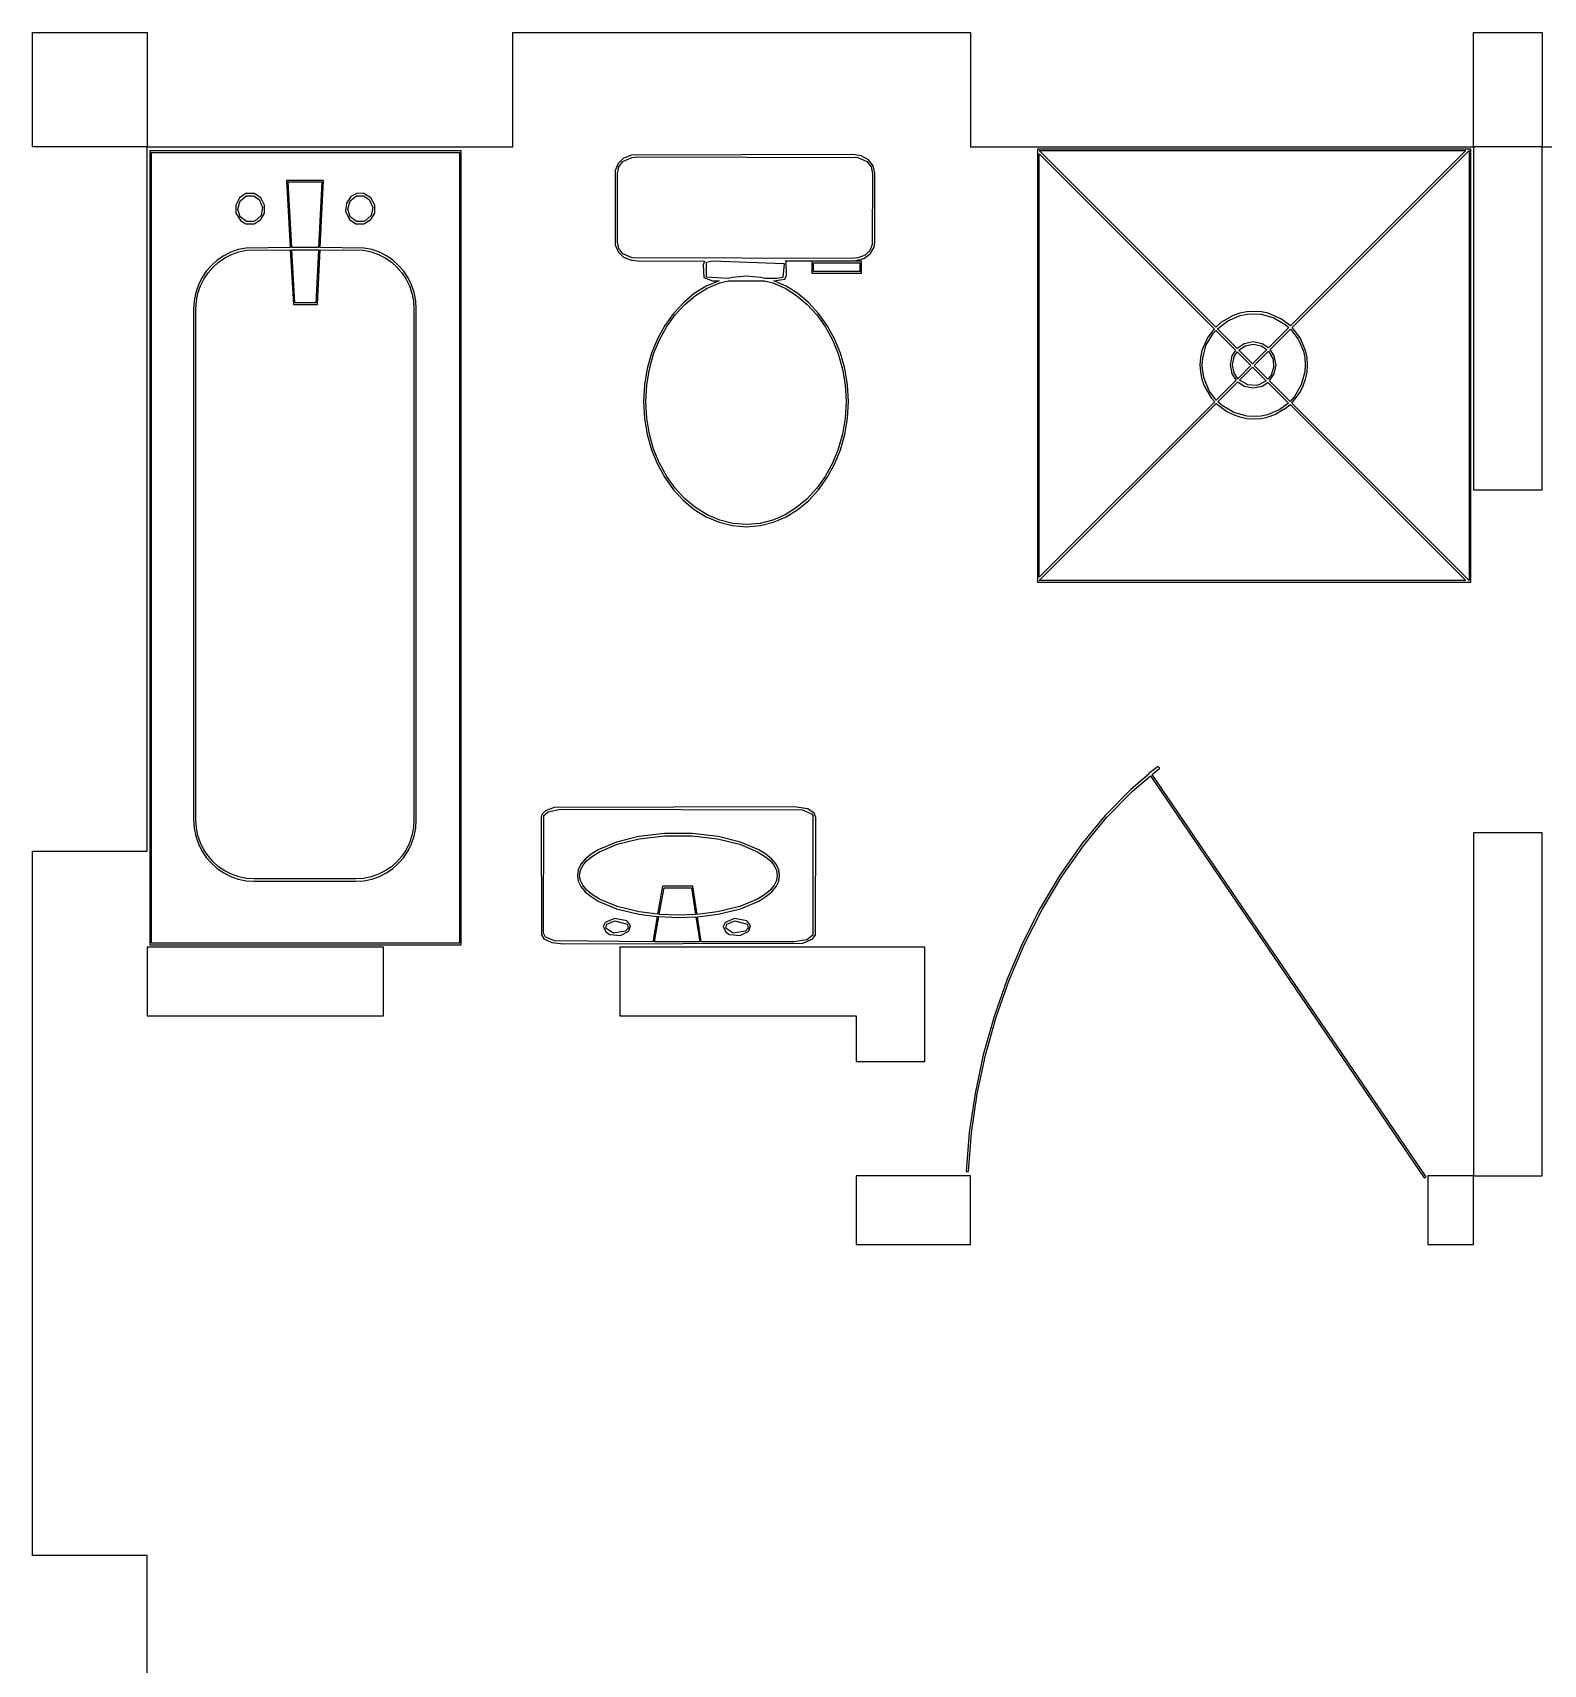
# Model space of a CAD drawing. Header units: metres. Extents: x -12.3 to 21.7, y -8.9 to 7.5.
# Drawn here: x -1 to 2.302, y -4.318 to -0.75 of the extents above; entities that cross this region are included whole.
import ezdxf

# ---------------------------------------------------------------- set-up
doc = ezdxf.new("R2010")
doc.units = ezdxf.units.M

msp = doc.modelspace()

# ---------------------------------------------------------------- linework, layer by layer
for p, q in [((-1, -1), (-1, -0.75)), ((-1, -0.75), (-0.75, -0.75)), ((-0.75, -0.75), (-0.75, -1)), ((0.049988, -1), (0.049988, -0.75)), ((0.049988, -0.75), (1.04999, -0.75)), ((1.04999, -0.75), (1.04999, -1)), ((2.14999, -1), (2.14999, -0.75)), ((2.14999, -0.75), (2.29999, -0.75)), ((2.29999, -0.75), (2.29999, -1)), ((-0.75, -1), (-1, -1)), ((-0.75, -2.53999), (-0.75, -1)), ((-0.75, -1), (0.049988, -1)), ((-0.063553, -1.00845), (-0.74379, -1.00845)), ((-0.74379, -1.00845), (-0.74379, -2.74463)), ((-0.740265, -2.74109), (-0.740265, -1.01198)), ((-0.740265, -1.01198), (-0.067093, -1.01198)), ((-0.067093, -1.01198), (-0.067093, -2.74109)), ((-0.063553, -2.74463), (-0.063553, -1.00845)), ((0.29187, -1.02466), (0.279663, -1.03615)), ((0.281433, -1.04308), (0.290344, -1.03186)), ((0.290344, -1.03186), (0.310165, -1.02289)), ((0.309174, -1.01799), (0.29187, -1.02466)), ((0.791168, -1.01665), (0.309174, -1.01799)), ((0.310165, -1.02289), (0.32312, -1.02165)), ((0.32312, -1.02165), (0.803986, -1.02289)), ((0.811249, -1.01962), (0.791168, -1.01665)), ((0.803986, -1.02289), (0.823807, -1.03186)), ((0.826981, -1.02798), (0.811249, -1.01962)), ((0.823807, -1.03186), (0.832718, -1.04308)), ((0.837234, -1.04092), (0.826981, -1.02798)), ((1.04999, -1), (2.14999, -1)), ((2.14384, -1.00447), (1.19676, -1.00447)), ((1.19676, -1.00447), (1.19676, -1.95137)), ((1.58641, -1.39384), (1.2003, -1.00801)), ((1.2003, -1.00801), (2.1333, -1.00801)), ((1.2003, -1.01514), (1.58298, -1.39771)), ((1.2003, -1.94075), (1.2003, -1.01514)), ((2.1333, -1.00801), (1.7498, -1.3914)), ((1.75343, -1.39484), (2.14032, -1.00806)), ((2.14032, -1.00806), (2.14032, -1.94783)), ((2.14384, -1.95137), (2.14384, -1.00447)), ((2.29999, -1), (2.14999, -1)), ((2.14999, -1), (2.14999, -1.75)), ((2.29999, -1.75), (2.29999, -1)), ((2.29999, -1), (3, -1)), ((0.279663, -1.03615), (0.273682, -1.05167)), ((0.273682, -1.05167), (0.273682, -1.21376)), ((0.278259, -1.05777), (0.281433, -1.04308)), ((0.278259, -1.20789), (0.278259, -1.05777)), ((0.832718, -1.04308), (0.835907, -1.05777)), ((0.835907, -1.05777), (0.835541, -1.21301)), ((0.840897, -1.05759), (0.837234, -1.04092)), ((0.840897, -1.20807), (0.840897, -1.05759)), ((-0.534134, -1.10208), (-0.548004, -1.11157)), ((-0.515915, -1.10204), (-0.534134, -1.10208)), ((-0.501007, -1.11147), (-0.515915, -1.10204)), ((-0.364197, -1.0731), (-0.445358, -1.07312)), ((-0.445358, -1.07312), (-0.437027, -1.21973)), ((-0.433487, -1.21973), (-0.441727, -1.07655)), ((-0.441727, -1.07655), (-0.367813, -1.07655)), ((-0.367813, -1.07655), (-0.374908, -1.21973)), ((-0.371353, -1.21973), (-0.364197, -1.0731)), ((-0.289536, -1.10107), (-0.304443, -1.10846)), ((-0.275696, -1.10202), (-0.289536, -1.10107)), ((-0.260406, -1.11136), (-0.275696, -1.10202)), ((-0.548004, -1.11157), (-0.555496, -1.12717)), ((-0.555496, -1.12717), (-0.555466, -1.14442)), ((-0.551498, -1.13631), (-0.54631, -1.11771)), ((-0.54631, -1.15268), (-0.551498, -1.13631)), ((-0.54631, -1.11771), (-0.532623, -1.10684)), ((-0.532623, -1.10684), (-0.517288, -1.10684)), ((-0.517288, -1.10684), (-0.504761, -1.11476)), ((-0.504761, -1.11476), (-0.497375, -1.1322)), ((-0.493164, -1.12715), (-0.501007, -1.11147)), ((-0.497375, -1.1322), (-0.500626, -1.1497)), ((-0.49321, -1.14445), (-0.493164, -1.12715)), ((-0.313934, -1.12277), (-0.31604, -1.14046)), ((-0.31604, -1.14046), (-0.307281, -1.1588)), ((-0.304443, -1.10846), (-0.313934, -1.12277)), ((-0.31134, -1.13631), (-0.305817, -1.11771)), ((-0.305817, -1.15268), (-0.31134, -1.13631)), ((-0.305817, -1.11771), (-0.292099, -1.10684)), ((-0.292099, -1.10684), (-0.277054, -1.10684)), ((-0.277054, -1.10684), (-0.264069, -1.11476)), ((-0.264069, -1.11476), (-0.256165, -1.1322)), ((-0.252029, -1.12706), (-0.260406, -1.11136)), ((-0.256165, -1.1322), (-0.259659, -1.1497)), ((-0.252075, -1.14455), (-0.252029, -1.12706)), ((-0.555466, -1.14442), (-0.544983, -1.16164)), ((-0.532623, -1.16302), (-0.54631, -1.15268)), ((-0.544983, -1.16164), (-0.534119, -1.16779)), ((-0.534119, -1.16779), (-0.51593, -1.16783)), ((-0.517288, -1.16302), (-0.532623, -1.16302)), ((-0.513657, -1.16173), (-0.517288, -1.16302)), ((-0.51593, -1.16783), (-0.501114, -1.15884)), ((-0.500626, -1.1497), (-0.513657, -1.16173)), ((-0.501114, -1.15884), (-0.49321, -1.14445)), ((-0.307281, -1.1588), (-0.293625, -1.16779)), ((-0.292099, -1.16302), (-0.305817, -1.15268)), ((-0.293625, -1.16779), (-0.275726, -1.16785)), ((-0.277054, -1.16302), (-0.292099, -1.16302)), ((-0.273331, -1.16173), (-0.277054, -1.16302)), ((-0.275726, -1.16785), (-0.260513, -1.15895)), ((-0.259659, -1.1497), (-0.273331, -1.16173)), ((-0.260513, -1.15895), (-0.252075, -1.14455)), ((0.281418, -1.22209), (0.278259, -1.20789)), ((0.835541, -1.21301), (0.830353, -1.22621)), ((0.839249, -1.21918), (0.840897, -1.20807)), ((-0.596466, -1.24763), (-0.609222, -1.25899)), ((-0.582367, -1.23799), (-0.596466, -1.24763)), ((-0.593399, -1.25157), (-0.579819, -1.24229)), ((-0.567062, -1.23024), (-0.582367, -1.23799)), ((-0.579819, -1.24229), (-0.565094, -1.23483)), ((-0.550735, -1.2245), (-0.567062, -1.23024)), ((-0.565094, -1.23483), (-0.549393, -1.22931)), ((-0.533539, -1.22095), (-0.550735, -1.2245)), ((-0.549393, -1.22931), (-0.532867, -1.22589)), ((-0.437027, -1.21973), (-0.533539, -1.22095)), ((-0.532867, -1.22589), (-0.436737, -1.22472)), ((-0.436737, -1.22472), (-0.429947, -1.34431)), ((-0.374908, -1.21973), (-0.433487, -1.21973)), ((-0.426514, -1.34068), (-0.433197, -1.22472)), ((-0.433197, -1.22472), (-0.375153, -1.22472)), ((-0.375153, -1.22472), (-0.38089, -1.34068)), ((-0.377441, -1.3443), (-0.371597, -1.22472)), ((-0.371597, -1.22472), (-0.276505, -1.22589)), ((-0.275833, -1.22095), (-0.371353, -1.21973)), ((-0.276505, -1.22589), (-0.259811, -1.22932)), ((-0.258484, -1.2245), (-0.275833, -1.22095)), ((-0.259811, -1.22932), (-0.244034, -1.23483)), ((-0.242065, -1.23024), (-0.258484, -1.2245)), ((-0.244034, -1.23483), (-0.229294, -1.24229)), ((-0.226746, -1.23799), (-0.242065, -1.23024)), ((-0.229294, -1.24229), (-0.215744, -1.25157)), ((-0.212662, -1.24763), (-0.226746, -1.23799)), ((-0.199966, -1.25899), (-0.212662, -1.24763)), ((0.273682, -1.21376), (0.279663, -1.22902)), ((0.279663, -1.22902), (0.29187, -1.24068)), ((0.29039, -1.23341), (0.281418, -1.22209)), ((0.310226, -1.24271), (0.29039, -1.23341)), ((0.29187, -1.24068), (0.309174, -1.24759)), ((0.309174, -1.24759), (0.322998, -1.24901)), ((0.791031, -1.24402), (0.310226, -1.24271)), ((0.645187, -1.24901), (0.798279, -1.24866)), ((0.80394, -1.24271), (0.791031, -1.24402)), ((0.798279, -1.24866), (0.817032, -1.24356)), ((0.819611, -1.23645), (0.80394, -1.24271)), ((0.817032, -1.24356), (0.83107, -1.23335)), ((0.830353, -1.22621), (0.819611, -1.23645)), ((0.83107, -1.23335), (0.839249, -1.21918)), ((-0.620453, -1.27191), (-0.63002, -1.28624)), ((-0.625687, -1.28874), (-0.616486, -1.27495)), ((-0.609222, -1.25899), (-0.620453, -1.27191)), ((-0.616486, -1.27495), (-0.605667, -1.26251)), ((-0.605667, -1.26251), (-0.593399, -1.25157)), ((-0.215744, -1.25157), (-0.203537, -1.2625)), ((-0.203537, -1.2625), (-0.192795, -1.27493)), ((-0.188812, -1.27191), (-0.199966, -1.25899)), ((-0.192795, -1.27493), (-0.18367, -1.28873)), ((-0.179337, -1.28624), (-0.188812, -1.27191)), ((0.322998, -1.24901), (0.468536, -1.24944)), ((0.468536, -1.24944), (0.466125, -1.25793)), ((0.466125, -1.25793), (0.46727, -1.28554)), ((0.473129, -1.25197), (0.486267, -1.24902)), ((0.473129, -1.28479), (0.473129, -1.25197)), ((0.486267, -1.24902), (0.642914, -1.25459)), ((0.560867, -1.28275), (0.530029, -1.28529)), ((0.590958, -1.28529), (0.560867, -1.28275)), ((0.642914, -1.25459), (0.639984, -1.28549)), ((0.644104, -1.28874), (0.648041, -1.28142)), ((0.646912, -1.25122), (0.645187, -1.24901)), ((0.648041, -1.28142), (0.646912, -1.25122)), ((0.811981, -1.24992), (0.703278, -1.24992)), ((0.703278, -1.24992), (0.703278, -1.27579)), ((0.703278, -1.27579), (0.811981, -1.27579)), ((0.706818, -1.27226), (0.706818, -1.25345)), ((0.706818, -1.25345), (0.808441, -1.25345)), ((0.808441, -1.27226), (0.706818, -1.27226)), ((0.808441, -1.25345), (0.808441, -1.27226)), ((0.811981, -1.27579), (0.811981, -1.24992)), ((-0.643448, -1.31851), (-0.646988, -1.33614)), ((-0.637726, -1.30182), (-0.643448, -1.31851)), ((-0.642029, -1.33679), (-0.638611, -1.31981)), ((-0.638611, -1.31981), (-0.633118, -1.30374)), ((-0.63002, -1.28624), (-0.637726, -1.30182)), ((-0.633118, -1.30374), (-0.625687, -1.28874)), ((-0.18367, -1.28873), (-0.176331, -1.30373)), ((-0.171707, -1.30182), (-0.179337, -1.28624)), ((-0.176331, -1.30373), (-0.170914, -1.31979)), ((-0.166077, -1.31851), (-0.171707, -1.30182)), ((-0.170914, -1.31979), (-0.167542, -1.33679)), ((-0.162582, -1.33614), (-0.166077, -1.31851)), ((0.472549, -1.30463), (0.446457, -1.32069)), ((0.449371, -1.32475), (0.474854, -1.30907)), ((0.46727, -1.28554), (0.486206, -1.29274)), ((0.500427, -1.29274), (0.472549, -1.30463)), ((0.520248, -1.28775), (0.473129, -1.28479)), ((0.474854, -1.30907), (0.50209, -1.29744)), ((0.486206, -1.29274), (0.500427, -1.29274)), ((0.50209, -1.29744), (0.520813, -1.29274)), ((0.530029, -1.28529), (0.520248, -1.28775)), ((0.520813, -1.29274), (0.59993, -1.29274)), ((0.60054, -1.28775), (0.590958, -1.28529)), ((0.59993, -1.29274), (0.618256, -1.29744)), ((0.627914, -1.28775), (0.60054, -1.28775)), ((0.618256, -1.29744), (0.644989, -1.30907)), ((0.619949, -1.29274), (0.644104, -1.28874)), ((0.647324, -1.30464), (0.619949, -1.29274)), ((0.639984, -1.28549), (0.627914, -1.28775)), ((0.644989, -1.30907), (0.670059, -1.32475)), ((0.673004, -1.32071), (0.647324, -1.30464)), ((-0.646988, -1.33614), (-0.648209, -1.35455)), ((-0.648209, -1.35455), (-0.648209, -2.47076)), ((-0.643219, -1.35472), (-0.642029, -1.33679)), ((-0.643219, -2.4706), (-0.643219, -1.35472)), ((-0.429947, -1.34431), (-0.377441, -1.3443)), ((-0.38089, -1.34068), (-0.426514, -1.34068)), ((-0.167542, -1.33679), (-0.166382, -1.35472)), ((-0.166382, -1.35472), (-0.166382, -2.4706)), ((-0.161392, -1.35455), (-0.162582, -1.33614)), ((-0.161392, -2.47076), (-0.161392, -1.35455)), ((0.422485, -1.34055), (0.400879, -1.36383)), ((0.404755, -1.367), (0.425919, -1.34418)), ((0.446457, -1.32069), (0.422485, -1.34055)), ((0.425919, -1.34418), (0.449371, -1.32475)), ((0.670059, -1.32475), (0.693192, -1.34418)), ((0.696655, -1.34056), (0.673004, -1.32071)), ((0.693192, -1.34418), (0.714127, -1.367)), ((0.718018, -1.36385), (0.696655, -1.34056)), ((0.381912, -1.39021), (0.365814, -1.41934)), ((0.400879, -1.36383), (0.381912, -1.39021)), ((0.386139, -1.39288), (0.404755, -1.367)), ((0.714127, -1.367), (0.732574, -1.39288)), ((0.736801, -1.39023), (0.718018, -1.36385)), ((0.752792, -1.41936), (0.736801, -1.39023)), ((1.59776, -1.38396), (1.58641, -1.39384)), ((1.58992, -1.3974), (1.61285, -1.37988)), ((1.62404, -1.36876), (1.59776, -1.38396)), ((1.61285, -1.37988), (1.64, -1.36856)), ((1.63869, -1.36374), (1.62404, -1.36876)), ((1.65414, -1.36061), (1.63869, -1.36374)), ((1.64, -1.36856), (1.65482, -1.36557)), ((1.6703, -1.35954), (1.65414, -1.36061)), ((1.65482, -1.36557), (1.6703, -1.36455)), ((1.68602, -1.36061), (1.6703, -1.35954)), ((1.6703, -1.36455), (1.68535, -1.36557)), ((1.68535, -1.36557), (1.71353, -1.37337)), ((1.70114, -1.36374), (1.68602, -1.36061)), ((1.72893, -1.37555), (1.70114, -1.36374)), ((1.71353, -1.37337), (1.73828, -1.38791)), ((1.7498, -1.3914), (1.72893, -1.37555)), ((1.73828, -1.38791), (1.74626, -1.39494)), ((0.365814, -1.41934), (0.352844, -1.4509)), ((0.357574, -1.45253), (0.370316, -1.42151)), ((0.370316, -1.42151), (0.386139, -1.39288)), ((0.732574, -1.39288), (0.748276, -1.42151)), ((0.748276, -1.42151), (0.760956, -1.45253)), ((0.765686, -1.4509), (0.752792, -1.41936)), ((1.56795, -1.41747), (1.55606, -1.44525)), ((1.56572, -1.43288), (1.58037, -1.40814)), ((1.58298, -1.39771), (1.56795, -1.41747)), ((1.58037, -1.40814), (1.5865, -1.40125)), ((1.5865, -1.40125), (1.62953, -1.44426)), ((1.63292, -1.44057), (1.58992, -1.3974)), ((1.66846, -1.42625), (1.64862, -1.43019)), ((1.68774, -1.43019), (1.66846, -1.42625)), ((1.74626, -1.39494), (1.70181, -1.43938)), ((1.70534, -1.44292), (1.74989, -1.39838)), ((1.74989, -1.39838), (1.76654, -1.42)), ((1.77086, -1.41747), (1.75343, -1.39484)), ((1.76654, -1.42), (1.77785, -1.44659)), ((1.78267, -1.44525), (1.77086, -1.41747)), ((0.352844, -1.4509), (0.343262, -1.48451)), ((0.348145, -1.48561), (0.357574, -1.45253)), ((0.760956, -1.45253), (0.770355, -1.48561)), ((0.775223, -1.48451), (0.765686, -1.4509)), ((1.55293, -1.46036), (1.55186, -1.47607)), ((1.55606, -1.44525), (1.55293, -1.46036)), ((1.55685, -1.47607), (1.55789, -1.46104)), ((1.55789, -1.46104), (1.56572, -1.43288)), ((1.62166, -1.45677), (1.61769, -1.47606)), ((1.62953, -1.44426), (1.62166, -1.45677)), ((1.6227, -1.47606), (1.62625, -1.45876)), ((1.62625, -1.45876), (1.63307, -1.44778)), ((1.64862, -1.43019), (1.63292, -1.44057)), ((1.63307, -1.44778), (1.66324, -1.47795)), ((1.63646, -1.44411), (1.65054, -1.43481)), ((1.66678, -1.47441), (1.63646, -1.44411)), ((1.65054, -1.43481), (1.66844, -1.43124)), ((1.69829, -1.44292), (1.66678, -1.47441)), ((1.66844, -1.43124), (1.68578, -1.4348)), ((1.67032, -1.47795), (1.70181, -1.44646)), ((1.68578, -1.4348), (1.69829, -1.44292)), ((1.70181, -1.43938), (1.68774, -1.43019)), ((1.70181, -1.44646), (1.71165, -1.46425)), ((1.71432, -1.45677), (1.70534, -1.44292)), ((1.71828, -1.47606), (1.71432, -1.45677)), ((1.77785, -1.44659), (1.78084, -1.46103)), ((1.78084, -1.46103), (1.78188, -1.47607)), ((1.7858, -1.46036), (1.78267, -1.44525)), ((1.78687, -1.47607), (1.7858, -1.46036)), ((0.343262, -1.48451), (0.337326, -1.51987)), ((0.3423, -1.52042), (0.348145, -1.48561)), ((0.770355, -1.48561), (0.776184, -1.52042)), ((0.781158, -1.51987), (0.775223, -1.48451)), ((1.55186, -1.47607), (1.55293, -1.49223)), ((1.55293, -1.49223), (1.55606, -1.50769)), ((1.55789, -1.49156), (1.55685, -1.47607)), ((1.56088, -1.50638), (1.55789, -1.49156)), ((1.61769, -1.47606), (1.62166, -1.49588)), ((1.62166, -1.49588), (1.63094, -1.51024)), ((1.62627, -1.49394), (1.6227, -1.47606)), ((1.63448, -1.5067), (1.62627, -1.49394)), ((1.66324, -1.47795), (1.63448, -1.5067)), ((1.63802, -1.51022), (1.66676, -1.48148)), ((1.66676, -1.48148), (1.69673, -1.51143)), ((1.70042, -1.50804), (1.67032, -1.47795)), ((1.70395, -1.51158), (1.71432, -1.49588)), ((1.71286, -1.48232), (1.70709, -1.49924)), ((1.71165, -1.46425), (1.71286, -1.48232)), ((1.71432, -1.49588), (1.71828, -1.47606)), ((1.78084, -1.49156), (1.77303, -1.5204)), ((1.78188, -1.47607), (1.78084, -1.49156)), ((1.78267, -1.50769), (1.7858, -1.49223)), ((1.7858, -1.49223), (1.78687, -1.47607)), ((0.337326, -1.51987), (0.335281, -1.55663)), ((0.340286, -1.55663), (0.3423, -1.52042)), ((0.776184, -1.52042), (0.778183, -1.55663)), ((0.783188, -1.55663), (0.781158, -1.51987)), ((1.55606, -1.50769), (1.56111, -1.52234)), ((1.57227, -1.53351), (1.56088, -1.50638)), ((1.56111, -1.52234), (1.57642, -1.5486)), ((1.58751, -1.55365), (1.57227, -1.53351)), ((1.63094, -1.51024), (1.58751, -1.55365)), ((1.59093, -1.5573), (1.63449, -1.51376)), ((1.63449, -1.51376), (1.64862, -1.52284)), ((1.65622, -1.52019), (1.63802, -1.51022)), ((1.64862, -1.52284), (1.66846, -1.52681)), ((1.67448, -1.52139), (1.65622, -1.52019)), ((1.66846, -1.52681), (1.68774, -1.52284)), ((1.68027, -1.52019), (1.67448, -1.52139)), ((1.69673, -1.51143), (1.68027, -1.52019)), ((1.68774, -1.52284), (1.70027, -1.51497)), ((1.70027, -1.51497), (1.74516, -1.55986)), ((1.70709, -1.49924), (1.70042, -1.50804)), ((1.74892, -1.55652), (1.70395, -1.51158)), ((1.77303, -1.5204), (1.75847, -1.54556)), ((1.77086, -1.53603), (1.77765, -1.52234)), ((1.77765, -1.52234), (1.78267, -1.50769)), ((0.335281, -1.55663), (0.337326, -1.59338)), ((0.3423, -1.59283), (0.340286, -1.55663)), ((0.778183, -1.55663), (0.776184, -1.59283)), ((0.781158, -1.59338), (0.783188, -1.55663)), ((1.58397, -1.55719), (1.2003, -1.94075)), ((1.2003, -1.94783), (1.5874, -1.56082)), ((1.57642, -1.5486), (1.58397, -1.55719)), ((1.5874, -1.56082), (1.61035, -1.57841)), ((1.60081, -1.56598), (1.59093, -1.5573)), ((1.62598, -1.58064), (1.60081, -1.56598)), ((1.74516, -1.55986), (1.72638, -1.57411)), ((1.74133, -1.56995), (1.7487, -1.56339)), ((1.7487, -1.56339), (2.13324, -1.94783)), ((1.75847, -1.54556), (1.74892, -1.55652)), ((1.75256, -1.55995), (1.77086, -1.53603)), ((2.14032, -1.94783), (1.75256, -1.55995)), ((0.337326, -1.59338), (0.343262, -1.62874)), ((0.348145, -1.62764), (0.3423, -1.59283)), ((0.776184, -1.59283), (0.770355, -1.62764)), ((0.775223, -1.62874), (0.781158, -1.59338)), ((1.61035, -1.57841), (1.62404, -1.58525)), ((1.62404, -1.58525), (1.63869, -1.5903)), ((1.65482, -1.58847), (1.62598, -1.58064)), ((1.63869, -1.5903), (1.65414, -1.59343)), ((1.65414, -1.59343), (1.6703, -1.5945)), ((1.6703, -1.58949), (1.65482, -1.58847)), ((1.68535, -1.58847), (1.6703, -1.58949)), ((1.6703, -1.5945), (1.68602, -1.59343)), ((1.6998, -1.58548), (1.68535, -1.58847)), ((1.68602, -1.59343), (1.70113, -1.5903)), ((1.72638, -1.57411), (1.6998, -1.58548)), ((1.70113, -1.5903), (1.71548, -1.58525)), ((1.71548, -1.58525), (1.74133, -1.56995)), ((0.343262, -1.62874), (0.352844, -1.66235)), ((0.357574, -1.66072), (0.348145, -1.62764)), ((0.770355, -1.62764), (0.760956, -1.66072)), ((0.765686, -1.66235), (0.775223, -1.62874)), ((0.352844, -1.66235), (0.365814, -1.69391)), ((0.370316, -1.69174), (0.357574, -1.66072)), ((0.760956, -1.66072), (0.748276, -1.69174)), ((0.752792, -1.69389), (0.765686, -1.66235)), ((0.365814, -1.69391), (0.381912, -1.72304)), ((0.386139, -1.72035), (0.370316, -1.69174)), ((0.748276, -1.69174), (0.732574, -1.72035)), ((0.736801, -1.72302), (0.752792, -1.69389)), ((0.381912, -1.72304), (0.400879, -1.74942)), ((0.404755, -1.74625), (0.386139, -1.72035)), ((0.425919, -1.76907), (0.404755, -1.74625)), ((0.714127, -1.74625), (0.693192, -1.76907)), ((0.732574, -1.72035), (0.714127, -1.74625)), ((0.718018, -1.74939), (0.736801, -1.72302)), ((0.400879, -1.74942), (0.422485, -1.77271)), ((0.422485, -1.77271), (0.446457, -1.79256)), ((0.449371, -1.7885), (0.425919, -1.76907)), ((0.693192, -1.76907), (0.670059, -1.7885)), ((0.673004, -1.79254), (0.696655, -1.77269)), ((0.696655, -1.77269), (0.718018, -1.74939)), ((2.14999, -1.75), (2.29999, -1.75)), ((0.446457, -1.79256), (0.472549, -1.80862)), ((0.474854, -1.80418), (0.449371, -1.7885)), ((0.472549, -1.80862), (0.500504, -1.82054)), ((0.50209, -1.81581), (0.474854, -1.80418)), ((0.530853, -1.82303), (0.50209, -1.81581)), ((0.618256, -1.81581), (0.590118, -1.82303)), ((0.644989, -1.80418), (0.618256, -1.81581)), ((0.619873, -1.82054), (0.647324, -1.80861)), ((0.670059, -1.7885), (0.644989, -1.80418)), ((0.647324, -1.80861), (0.673004, -1.79254)), ((0.500504, -1.82054), (0.530029, -1.82796)), ((0.530029, -1.82796), (0.560867, -1.83051)), ((0.560852, -1.8255), (0.530853, -1.82303)), ((0.590118, -1.82303), (0.560852, -1.8255)), ((0.560867, -1.83051), (0.590958, -1.82796)), ((0.590958, -1.82796), (0.619873, -1.82054)), ((1.19676, -1.95137), (2.14384, -1.95137)), ((2.13324, -1.94783), (1.2003, -1.94783)), ((1.46051, -2.35445), (1.44026, -2.36996)), ((1.46375, -2.35826), (1.46051, -2.35445)), ((1.44096, -2.371), (1.40079, -2.40506)), ((1.40419, -2.40872), (1.4438, -2.37517)), ((1.44026, -2.36996), (1.44096, -2.371)), ((1.4438, -2.37517), (2.04196, -3.25443)), ((1.44763, -2.3719), (1.46375, -2.35826)), ((2.0461, -3.25162), (1.44763, -2.3719)), ((1.40079, -2.40506), (1.34482, -2.46214)), ((1.34854, -2.46548), (1.40419, -2.40872)), ((0.113297, -2.45984), (0.111755, -2.46629)), ((0.121063, -2.45169), (0.113297, -2.45984)), ((0.117783, -2.46207), (0.127197, -2.45395)), ((0.140411, -2.44456), (0.121063, -2.45169)), ((0.127197, -2.45395), (0.153732, -2.448)), ((0.664413, -2.44279), (0.140411, -2.44456)), ((0.153732, -2.448), (0.682831, -2.44946)), ((0.694321, -2.44751), (0.664413, -2.44279)), ((0.682831, -2.44946), (0.702454, -2.45787)), ((0.708374, -2.45689), (0.694321, -2.44751)), ((0.702454, -2.45787), (0.705765, -2.46205)), ((0.711777, -2.46629), (0.708374, -2.45689)), ((-0.648209, -2.47076), (-0.646988, -2.48918)), ((-0.646988, -2.48918), (-0.643448, -2.50682)), ((-0.642029, -2.48853), (-0.643219, -2.4706)), ((-0.638611, -2.50551), (-0.642029, -2.48853)), ((-0.167542, -2.48854), (-0.170914, -2.50552)), ((-0.166382, -2.4706), (-0.167542, -2.48854)), ((-0.166077, -2.50682), (-0.162582, -2.48918)), ((-0.162582, -2.48918), (-0.161392, -2.47076)), ((0.111755, -2.46629), (0.112152, -2.72256)), ((0.116745, -2.71896), (0.117783, -2.46207)), ((0.705765, -2.46205), (0.705765, -2.72348)), ((0.711395, -2.72256), (0.711777, -2.46629)), ((1.34482, -2.46214), (1.29297, -2.52487)), ((1.29695, -2.52791), (1.34854, -2.46548)), ((-0.643448, -2.50682), (-0.637726, -2.5235)), ((-0.633118, -2.52158), (-0.638611, -2.50551)), ((-0.637726, -2.5235), (-0.63002, -2.53908)), ((-0.625687, -2.53659), (-0.633118, -2.52158)), ((-0.176331, -2.52161), (-0.18367, -2.53661)), ((-0.179337, -2.53908), (-0.171707, -2.5235)), ((-0.170914, -2.50552), (-0.176331, -2.52161)), ((-0.171707, -2.5235), (-0.166077, -2.50682)), ((0.27626, -2.51991), (0.236481, -2.53659)), ((0.238876, -2.54097), (0.277802, -2.52467)), ((0.325302, -2.5079), (0.27626, -2.51991)), ((0.277802, -2.52467), (0.326172, -2.51283)), ((0.381577, -2.50146), (0.325302, -2.5079)), ((0.326172, -2.51283), (0.381866, -2.50645)), ((0.442017, -2.50146), (0.381577, -2.50146)), ((0.381866, -2.50645), (0.441742, -2.50645)), ((0.441742, -2.50645), (0.497421, -2.51283)), ((0.498306, -2.5079), (0.442017, -2.50146)), ((0.497421, -2.51283), (0.545792, -2.52467)), ((0.547333, -2.51991), (0.498306, -2.5079)), ((0.545792, -2.52467), (0.584732, -2.54097)), ((0.587128, -2.53659), (0.547333, -2.51991)), ((1.29297, -2.52487), (1.24542, -2.59265)), ((1.24962, -2.59537), (1.29695, -2.52791)), ((2.29999, -2.5), (2.14999, -2.5)), ((2.14999, -2.5), (2.14999, -3.25)), ((2.29999, -3.25), (2.29999, -2.5)), ((-1, -4.07999), (-1, -2.53999)), ((-1, -2.53999), (-0.75, -2.53999)), ((-0.63002, -2.53908), (-0.620453, -2.55341)), ((-0.616486, -2.55038), (-0.625687, -2.53659)), ((-0.620453, -2.55341), (-0.609222, -2.56633)), ((-0.605667, -2.56282), (-0.616486, -2.55038)), ((-0.609222, -2.56633), (-0.596466, -2.57768)), ((-0.593399, -2.57375), (-0.605667, -2.56282)), ((-0.203537, -2.56282), (-0.215744, -2.57375)), ((-0.212662, -2.57768), (-0.199966, -2.56633)), ((-0.192795, -2.5504), (-0.203537, -2.56282)), ((-0.199966, -2.56633), (-0.188812, -2.55341)), ((-0.18367, -2.53661), (-0.192795, -2.5504)), ((-0.188812, -2.55341), (-0.179337, -2.53908)), ((0.198563, -2.56837), (0.192734, -2.58032)), ((0.207962, -2.55702), (0.198563, -2.56837)), ((0.202759, -2.57109), (0.211502, -2.56056)), ((0.220688, -2.5464), (0.207962, -2.55702)), ((0.211502, -2.56056), (0.223618, -2.55045)), ((0.236481, -2.53659), (0.220688, -2.5464)), ((0.223618, -2.55045), (0.238876, -2.54097)), ((0.584732, -2.54097), (0.599991, -2.55045)), ((0.602921, -2.5464), (0.587128, -2.53659)), ((0.599991, -2.55045), (0.612091, -2.56056)), ((0.615631, -2.55702), (0.602921, -2.5464)), ((0.612091, -2.56056), (0.620834, -2.57109)), ((0.625031, -2.56837), (0.615631, -2.55702)), ((0.630859, -2.58032), (0.625031, -2.56837)), ((-0.596466, -2.57768), (-0.582367, -2.58733)), ((-0.579819, -2.58302), (-0.593399, -2.57375)), ((-0.582367, -2.58733), (-0.567062, -2.59509)), ((-0.565094, -2.59048), (-0.579819, -2.58302)), ((-0.567062, -2.59509), (-0.550735, -2.60083)), ((-0.549393, -2.59601), (-0.565094, -2.59048)), ((-0.550735, -2.60083), (-0.533539, -2.60439)), ((-0.532867, -2.59943), (-0.549393, -2.59601)), ((-0.533539, -2.60439), (-0.51564, -2.60561)), ((-0.515472, -2.6006), (-0.532867, -2.59943)), ((-0.294128, -2.6006), (-0.515472, -2.6006)), ((-0.276505, -2.59943), (-0.294128, -2.6006)), ((-0.293961, -2.60561), (-0.275833, -2.60439)), ((-0.259811, -2.59601), (-0.276505, -2.59943)), ((-0.275833, -2.60439), (-0.258484, -2.60083)), ((-0.244034, -2.59048), (-0.259811, -2.59601)), ((-0.258484, -2.60083), (-0.242081, -2.59509)), ((-0.229294, -2.58302), (-0.244034, -2.59048)), ((-0.242081, -2.59509), (-0.226746, -2.58733)), ((-0.215744, -2.57375), (-0.229294, -2.58302)), ((-0.226746, -2.58733), (-0.212662, -2.57768)), ((0.192734, -2.58032), (0.190735, -2.59277)), ((0.190735, -2.59277), (0.192734, -2.60521)), ((0.19574, -2.59277), (0.19751, -2.58183)), ((0.19751, -2.6037), (0.19574, -2.59277)), ((0.19751, -2.58183), (0.202759, -2.57109)), ((0.202759, -2.61446), (0.19751, -2.6037)), ((0.620834, -2.57109), (0.626099, -2.58183)), ((0.626099, -2.6037), (0.620834, -2.61446)), ((0.626099, -2.58183), (0.627853, -2.59277)), ((0.627853, -2.59277), (0.626099, -2.6037)), ((0.632858, -2.59277), (0.630859, -2.58032)), ((0.630859, -2.60521), (0.632858, -2.59277)), ((1.24542, -2.59265), (1.20233, -2.66481)), ((1.20671, -2.66724), (1.24962, -2.59537)), ((-0.51564, -2.60561), (-0.293961, -2.60561)), ((0.192734, -2.60521), (0.198563, -2.61716)), ((0.198563, -2.61716), (0.207962, -2.62851)), ((0.211502, -2.62498), (0.202759, -2.61446)), ((0.207962, -2.62851), (0.220688, -2.63914)), ((0.223618, -2.6351), (0.211502, -2.62498)), ((0.220688, -2.63914), (0.236481, -2.64896)), ((0.238876, -2.64456), (0.223618, -2.6351)), ((0.37706, -2.61626), (0.366302, -2.67775)), ((0.369843, -2.67805), (0.38028, -2.62009)), ((0.443359, -2.61626), (0.37706, -2.61626)), ((0.38028, -2.62009), (0.440094, -2.62006)), ((0.440094, -2.62006), (0.449112, -2.67845)), ((0.452637, -2.67815), (0.443359, -2.61626)), ((0.599991, -2.6351), (0.584732, -2.64456)), ((0.587128, -2.64896), (0.602921, -2.63914)), ((0.612091, -2.62498), (0.599991, -2.6351)), ((0.602921, -2.63914), (0.615631, -2.62851)), ((0.620834, -2.61446), (0.612091, -2.62498)), ((0.615631, -2.62851), (0.625031, -2.61716)), ((0.625031, -2.61716), (0.630859, -2.60521)), ((0.236481, -2.64896), (0.27626, -2.66563)), ((0.277802, -2.66087), (0.238876, -2.64456)), ((0.27626, -2.66563), (0.325302, -2.67764)), ((0.326172, -2.67271), (0.277802, -2.66087)), ((0.366302, -2.67775), (0.326172, -2.67271)), ((0.497421, -2.67271), (0.452637, -2.67815)), ((0.545792, -2.66087), (0.497421, -2.67271)), ((0.498306, -2.67764), (0.547333, -2.66563)), ((0.584732, -2.64456), (0.545792, -2.66087)), ((0.547333, -2.66563), (0.587128, -2.64896)), ((1.20233, -2.66481), (1.16389, -2.74075)), ((1.16843, -2.74286), (1.20671, -2.66724)), ((0.251404, -2.69609), (0.247543, -2.70479)), ((0.247543, -2.70479), (0.253448, -2.71689)), ((0.272095, -2.6869), (0.251404, -2.69609)), ((0.25322, -2.70822), (0.255096, -2.69946)), ((0.269333, -2.71904), (0.25322, -2.70822)), ((0.255096, -2.69946), (0.272568, -2.69189)), ((0.298874, -2.69238), (0.272095, -2.6869)), ((0.272568, -2.69189), (0.299957, -2.69955)), ((0.30188, -2.70818), (0.296127, -2.71461)), ((0.307297, -2.70255), (0.298874, -2.69238)), ((0.299957, -2.69955), (0.30188, -2.70818)), ((0.303574, -2.71477), (0.307297, -2.70255)), ((0.325302, -2.67764), (0.365448, -2.68271)), ((0.365448, -2.68271), (0.35582, -2.73773)), ((0.3591, -2.73773), (0.368958, -2.683)), ((0.368958, -2.683), (0.411804, -2.68492)), ((0.411804, -2.67992), (0.369843, -2.67805)), ((0.449112, -2.67845), (0.411804, -2.67992)), ((0.411804, -2.68492), (0.449875, -2.68341)), ((0.449875, -2.68341), (0.458252, -2.73773)), ((0.453369, -2.68311), (0.498306, -2.67764)), ((0.461563, -2.73773), (0.453369, -2.68311)), ((0.513519, -2.69609), (0.509659, -2.70479)), ((0.509659, -2.70479), (0.515549, -2.71689)), ((0.534195, -2.6869), (0.513519, -2.69609)), ((0.51532, -2.70822), (0.517212, -2.69946)), ((0.531448, -2.71904), (0.51532, -2.70822)), ((0.517212, -2.69946), (0.534668, -2.69189)), ((0.560974, -2.69238), (0.534195, -2.6869)), ((0.534668, -2.69189), (0.562073, -2.69955)), ((0.563995, -2.70818), (0.558228, -2.71461)), ((0.569397, -2.70255), (0.560974, -2.69238)), ((0.562073, -2.69955), (0.563995, -2.70818)), ((0.565689, -2.71477), (0.569397, -2.70255)), ((-0.74379, -2.74463), (-0.063553, -2.74463)), ((-0.067093, -2.74109), (-0.740265, -2.74109)), ((0.112152, -2.72256), (0.117783, -2.73137)), ((0.121109, -2.72763), (0.116745, -2.71896)), ((0.117783, -2.73137), (0.134689, -2.73965)), ((0.141342, -2.73607), (0.121109, -2.72763)), ((0.134689, -2.73965), (0.160706, -2.74274)), ((0.35582, -2.73773), (0.141342, -2.73607)), ((0.160706, -2.74274), (0.683807, -2.74098)), ((0.253448, -2.71689), (0.261581, -2.72192)), ((0.261581, -2.72192), (0.284897, -2.72395)), ((0.296127, -2.71461), (0.269333, -2.71904)), ((0.284897, -2.72395), (0.303574, -2.71477)), ((0.458252, -2.73773), (0.3591, -2.73773)), ((0.664337, -2.73773), (0.461563, -2.73773)), ((0.515549, -2.71689), (0.523697, -2.72192)), ((0.523697, -2.72192), (0.546997, -2.72395)), ((0.558228, -2.71461), (0.531448, -2.71904)), ((0.546997, -2.72395), (0.565689, -2.71477)), ((0.692535, -2.73335), (0.664337, -2.73773)), ((0.683807, -2.74098), (0.705811, -2.73137)), ((0.705765, -2.72348), (0.692535, -2.73335)), ((0.705811, -2.73137), (0.711395, -2.72256)), ((1.16389, -2.74075), (1.13028, -2.81982)), ((1.13495, -2.82164), (1.16843, -2.74286)), ((-0.233322, -2.75), (-0.75, -2.75)), ((-0.75, -2.75), (-0.75, -2.89999)), ((-0.233322, -2.89999), (-0.233322, -2.75)), ((0.949997, -2.75), (0.283325, -2.75)), ((0.283325, -2.75), (0.283325, -2.89999)), ((0.949997, -3), (0.949997, -2.75)), ((1.13028, -2.81982), (1.10167, -2.90141)), ((1.10643, -2.90292), (1.13495, -2.82164)), ((-0.75, -2.89999), (-0.233322, -2.89999)), ((0.283325, -2.89999), (0.799988, -2.89999)), ((0.799988, -2.89999), (0.799988, -3)), ((1.10167, -2.90141), (1.07823, -2.98488)), ((1.08308, -2.98608), (1.10643, -2.90292)), ((1.07823, -2.98488), (1.06015, -3.0696)), ((1.06508, -3.07048), (1.08308, -2.98608)), ((0.799988, -3), (0.949997, -3)), ((1.06015, -3.0696), (1.04762, -3.15495)), ((1.0526, -3.1555), (1.06508, -3.07048)), ((1.04762, -3.15495), (1.04083, -3.24011)), ((1.04581, -3.24052), (1.0526, -3.1555)), ((1.04083, -3.24011), (1.04581, -3.24052)), ((1.04999, -3.25), (0.799988, -3.25)), ((0.799988, -3.25), (0.799988, -3.39999)), ((1.04999, -3.39999), (1.04999, -3.25)), ((2.04196, -3.25443), (2.0461, -3.25162)), ((2.14999, -3.25), (2.04999, -3.25)), ((2.04999, -3.25), (2.04999, -3.39999)), ((2.14999, -3.25), (2.29999, -3.25)), ((2.14999, -3.39999), (2.14999, -3.25)), ((0.799988, -3.39999), (1.04999, -3.39999)), ((2.04999, -3.39999), (2.14999, -3.39999)), ((-0.75, -4.07999), (-1, -4.07999)), ((-0.75, -4.39999), (-0.75, -4.07999))]:
    msp.add_line(p, q)

doc.saveas('drawing.dxf')
